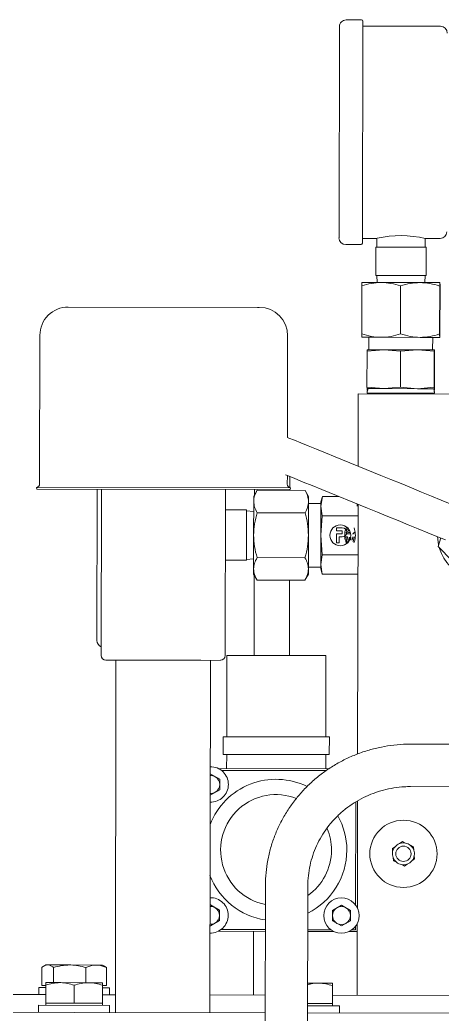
# Model space of a CAD drawing. Extents: x 766778 to 845620, y 133762 to 209800.
# Drawn here: x 788195 to 788314.3, y 190844.3 to 191125.4 of the extents above; entities that cross this region are included whole.
import ezdxf

# ---------------------------------------------------------------- set-up
doc = ezdxf.new("R2010")
doc.units = 0
doc.header["$MEASUREMENT"] = 0
doc.layers.get('0').update_dxf_attribs({"color": 1, "linetype": 'CONTINUOUS'})

# ---------------------------------------------------------------- blocks, each defined once
blk = doc.blocks.new('fifui')
at = {"color": 252, "linetype": 'Continuous', "lineweight": 5}
for p, q in [((405002.57, -7886.33), (405002.57, -7946.02)), ((405008.79, -7884.42), (405004.47, -7884.42)), ((405009.17, -7884.8), (405009.17, -7947.54)), ((405031.14, -7886.17), (405009.17, -7886.17)), ((405004.47, -7947.92), (405008.79, -7947.92)), ((405009.17, -7946.17), (405013.33, -7946.17)), ((405012.98, -7948.67), (405012.98, -7956.64)), ((405027.21, -7948.67), (405012.98, -7948.67)), ((405013.24, -7946.15), (405013.24, -7948.67)), ((405026.95, -7946.17), (405031.14, -7946.17)), ((405026.95, -7948.67), (405026.95, -7946.17)), ((405027.21, -7948.67), (405027.21, -7956.64)), ((405027.21, -7956.64), (405012.98, -7956.64)), ((405013.24, -7956.64), (405013.39, -7958.64)), ((405026.8, -7958.64), (405026.95, -7956.64)), ((405009.04, -7973.16), (405009.04, -7959.62)), ((405009.09, -7958.64), (405009.09, -7958.64)), ((405009.09, -7958.64), (405014.52, -7958.64)), ((405014.52, -7958.64), (405025.52, -7958.64)), ((405019.99, -7973.16), (405019.99, -7959.62)), ((405025.52, -7958.64), (405031.09, -7958.64)), ((405031.04, -7973.16), (405031.04, -7959.62)), ((405031.09, -7958.64), (405031.09, -7958.64)), ((405031.14, -7973.16), (405031.14, -7959.62)), ((404926.09, -7965.74), (404979.61, -7965.74)), ((404979.61, -7965.74), (404980.09, -7965.74)), ((404918.09, -7973.74), (404918.09, -8015.74)), ((404918.09, -7973.74), (404918.09, -8015.74)), ((404988.09, -8002.49), (404988.09, -7973.74)), ((404988.09, -8002.49), (404988.09, -7973.74)), ((405009.09, -7974.14), (405009.09, -7974.14)), ((405009.09, -7974.14), (405014.52, -7974.14)), ((405011.09, -7974.14), (405011.09, -7977.64)), ((405014.52, -7974.14), (405025.52, -7974.14)), ((405025.52, -7974.14), (405031.09, -7974.14)), ((405029.09, -7977.64), (405029.09, -7974.14)), ((405031.09, -7974.14), (405031.09, -7974.14)), ((405010.55, -7978.03), (405015.28, -7977.64)), ((405010.59, -7977.64), (405010.55, -7978.03)), ((405010.55, -7988.24), (405010.55, -7978.03)), ((405010.59, -7977.64), (405010.59, -7977.64)), ((405010.59, -7977.64), (405015.28, -7977.64)), ((405015.28, -7977.64), (405020.01, -7978.03)), ((405015.28, -7977.64), (405024.78, -7977.64)), ((405020.01, -7978.03), (405024.78, -7977.64)), ((405020.01, -7988.24), (405020.01, -7978.03)), ((405024.78, -7977.64), (405029.55, -7978.03)), ((405024.78, -7977.64), (405029.59, -7977.64)), ((405029.55, -7978.03), (405029.59, -7977.64)), ((405029.55, -7988.24), (405029.55, -7978.03)), ((405029.59, -7977.64), (405029.59, -7977.64)), ((405029.59, -7977.64), (405029.64, -7978.03)), ((405029.64, -7988.24), (405029.64, -7978.03)), ((405029.58, -7980.89), (405029.57, -7981.67)), ((405029.57, -7981.67), (405029.57, -7982.63)), ((405029.58, -7982.02), (405029.57, -7982.02)), ((405029.59, -7980.37), (405029.58, -7980.89)), ((405029.58, -7982.86), (405029.58, -7982.02)), ((405029.58, -7982.02), (405029.6, -7982.02)), ((405029.6, -7980.37), (405029.59, -7980.2)), ((405029.59, -7980.2), (405029.59, -7980.37)), ((405029.61, -7980.89), (405029.6, -7980.37)), ((405029.6, -7982.02), (405029.6, -7983.7)), ((405029.6, -7983.7), (405029.6, -7982.02)), ((405029.6, -7982.02), (405029.61, -7982.02)), ((405029.6, -7982.02), (405029.6, -7982.02)), ((405029.61, -7981.67), (405029.61, -7980.89)), ((405029.62, -7982.63), (405029.61, -7981.67)), ((405029.61, -7982.02), (405029.61, -7983.7)), ((405029.57, -7982.63), (405029.57, -7983.65)), ((405029.58, -7982.86), (405029.57, -7982.86)), ((405029.57, -7983.65), (405029.57, -7984.61)), ((405029.57, -7984.61), (405029.58, -7985.39)), ((405029.59, -7982.86), (405029.58, -7982.86)), ((405029.58, -7984.96), (405029.6, -7984.96)), ((405029.59, -7983.7), (405029.59, -7982.86)), ((405029.59, -7984.18), (405029.59, -7983.7)), ((405029.59, -7984.59), (405029.59, -7984.18)), ((405029.6, -7984.86), (405029.59, -7984.59)), ((405029.6, -7983.7), (405029.6, -7983.7)), ((405029.61, -7984.59), (405029.6, -7984.86)), ((405029.6, -7984.86), (405029.6, -7984.96)), ((405029.6, -7984.96), (405029.6, -7984.86)), ((405029.61, -7984.61), (405029.62, -7983.65)), ((405029.61, -7983.7), (405029.61, -7984.18)), ((405029.61, -7984.18), (405029.61, -7984.59)), ((405029.61, -7985.39), (405029.61, -7984.61)), ((405029.62, -7983.65), (405029.62, -7982.63)), ((405029.58, -7985.39), (405029.59, -7985.9)), ((405029.59, -7985.89), (405029.58, -7985.74)), ((405029.59, -7986.08), (405029.59, -7985.89)), ((405029.59, -7986.08), (405029.6, -7985.9)), ((405029.59, -7985.9), (405029.59, -7986.08)), ((405029.6, -7985.9), (405029.61, -7985.39)), ((405008.09, -7990.14), (405008.09, -8010.59)), ((405008.09, -7990.14), (405073.09, -7990.14)), ((405015.28, -7988.64), (405010.55, -7988.24)), ((405010.55, -7988.24), (405010.59, -7988.64)), ((405010.59, -7988.64), (405010.59, -7988.64)), ((405015.28, -7988.64), (405010.59, -7988.64)), ((405010.59, -7989.34), (405010.59, -7989.89)), ((405010.59, -7989.89), (405029.59, -7989.89)), ((405010.6, -7988.65), (405010.6, -7989.07)), ((405010.69, -7989.07), (405010.6, -7989.07)), ((405010.64, -7989.02), (405010.63, -7989.01)), ((405010.63, -7989.02), (405010.73, -7989.02)), ((405010.71, -7988.89), (405010.64, -7989.02)), ((405010.69, -7989.02), (405010.69, -7989.23)), ((405010.69, -7989.89), (405010.69, -7990.14)), ((405010.83, -7988.64), (405010.83, -7989.01)), ((405020.01, -7988.24), (405015.28, -7988.64)), ((405024.78, -7988.64), (405015.28, -7988.64)), ((405024.78, -7988.64), (405020.01, -7988.24)), ((405029.55, -7988.24), (405024.78, -7988.64)), ((405029.59, -7988.64), (405024.78, -7988.64)), ((405029.57, -7989.09), (405029.47, -7989.09)), ((405029.49, -7990.14), (405029.49, -7989.89)), ((405029.59, -7988.64), (405029.55, -7988.24)), ((405029.57, -7989.09), (405029.57, -7988.64)), ((405029.59, -7989.09), (405029.57, -7989.09)), ((405029.64, -7988.24), (405029.59, -7988.64)), ((405029.59, -7988.63), (405029.59, -7989.09)), ((405029.59, -7988.64), (405029.59, -7988.64)), ((405029.59, -7989.89), (405029.59, -7989.57)), ((404988.51, -8002.66), (404988.09, -8002.49)), ((404990.05, -8003.29), (404988.51, -8002.66)), ((404991.89, -8004.03), (404990.05, -8003.29)), ((404994, -8004.88), (404991.89, -8004.03)), ((404996.33, -8005.83), (404994, -8004.88)), ((404998.87, -8006.85), (404996.33, -8005.83)), ((405001.55, -8007.94), (404998.87, -8006.85)), ((405014.52, -8013.19), (405001.55, -8007.94)), ((404987.56, -8013.04), (404988.15, -8013.28)), ((404988.09, -8015.74), (404988.09, -8013.26)), ((404988.09, -8015.74), (404988.09, -8013.26)), ((404988.15, -8013.28), (404990.25, -8014.14)), ((405017.34, -8014.33), (405014.52, -8013.19)), ((404988.79, -8016.69), (404988.79, -8013.54)), ((404990.25, -8014.14), (404992.59, -8015.08)), ((404992.59, -8015.08), (404995.12, -8016.11)), ((404995.12, -8016.11), (404997.81, -8017.19)), ((405020.23, -8015.5), (405017.34, -8014.33)), ((405023.15, -8016.68), (405020.23, -8015.5)), ((404917.23, -8016.73), (404917.3, -8017.22)), ((404917.23, -8016.73), (404917.3, -8017.22)), ((404988.96, -8016.73), (404917.23, -8016.73)), ((404988.89, -8017.22), (404917.3, -8017.22)), ((404934.35, -8017.22), (404934.35, -8059.98)), ((404935.57, -8017.22), (404935.57, -8064.2)), ((404970.62, -8064.2), (404970.62, -8017.22)), ((404979.58, -8017.44), (404978.59, -8019.14)), ((404978.8, -8017.22), (404978.8, -8018.77)), ((404979.58, -8017.44), (404993.11, -8017.44)), ((404988.79, -8017.44), (404988.79, -8017.21)), ((404988.89, -8017.22), (404988.96, -8016.73)), ((404988.89, -8017.22), (404988.96, -8016.73)), ((404994.09, -8019.14), (404993.11, -8017.44)), ((404997.81, -8017.19), (405010.77, -8022.44)), ((405026.05, -8017.85), (405023.15, -8016.68)), ((405028.88, -8019), (405026.05, -8017.85)), ((404978.59, -8020.61), (404978.59, -8019.14)), ((404978.59, -8030.14), (404978.59, -8020.61)), ((404994.09, -8020.61), (404994.09, -8019.14)), ((404994.09, -8030.14), (404994.09, -8020.61)), ((404997.59, -8021.14), (404994.09, -8021.14)), ((404997.99, -8019.17), (404997.59, -8020.64)), ((404997.59, -8021.91), (404997.99, -8019.17)), ((404997.59, -8021.91), (404997.59, -8020.64)), ((404997.99, -8019.17), (405002.69, -8019.17)), ((405007.84, -8021.91), (405007.84, -8021.26)), ((405008.09, -8021.36), (405008.09, -8091.96)), ((405031.59, -8020.1), (405028.88, -8019)), ((405034.15, -8021.14), (405031.59, -8020.1)), ((404970.62, -8022.95), (404976.59, -8022.95)), ((404976.59, -8022.95), (404976.59, -8037.18)), ((404978.59, -8023.43), (404976.59, -8023.28)), ((404993.11, -8023.79), (404979.58, -8023.79)), ((404997.99, -8024.65), (404997.59, -8021.91)), ((404997.59, -8030.14), (404997.59, -8021.91)), ((405010.77, -8022.44), (405013.59, -8023.58)), ((405013.59, -8023.58), (405016.49, -8024.75)), ((404997.59, -8030.14), (404997.99, -8024.65)), ((405008.09, -8024.65), (404997.99, -8024.65)), ((405016.49, -8024.75), (405019.41, -8025.93)), ((405019.41, -8025.93), (405022.3, -8027.11)), ((405022.3, -8027.11), (405025.13, -8028.25)), ((404978.59, -8039.66), (404978.59, -8030.14)), ((404994.09, -8039.66), (404994.09, -8030.14)), ((404997.99, -8035.62), (404997.59, -8030.14)), ((404997.59, -8038.36), (404997.59, -8030.14)), ((405001.97, -8028.04), (405003.65, -8028.04)), ((405001.97, -8028.88), (405001.97, -8028.04)), ((405003.65, -8028.88), (405001.97, -8028.88)), ((405001.97, -8032.24), (405001.97, -8029.72)), ((405001.97, -8029.72), (405003.65, -8029.72)), ((405003.65, -8029.72), (405003.65, -8028.88)), ((405004.72, -8028.04), (405005.15, -8028.04)), ((405004.81, -8028.81), (405004.84, -8028.65)), ((405006, -8029.72), (405005.13, -8029.72)), ((405005.25, -8028.34), (405005.42, -8028.34)), ((405005.45, -8028.76), (405005.69, -8028.76)), ((405005.91, -8029.3), (405005.45, -8029.3)), ((405025.13, -8028.25), (405027.85, -8029.35)), ((405027.85, -8029.35), (405030.41, -8030.39)), ((405002.81, -8032.24), (405001.97, -8032.24)), ((405003.65, -8030.56), (405002.81, -8030.56)), ((405002.81, -8030.56), (405002.81, -8032.24)), ((405004.66, -8030.56), (405005.08, -8030.56)), ((405004.66, -8030.56), (405004.94, -8031.94)), ((405005.15, -8032.24), (405004.72, -8032.24)), ((405005.42, -8031.94), (405004.94, -8031.94)), ((405005.25, -8031.52), (405005.08, -8030.56)), ((405005.25, -8031.52), (405005.63, -8031.52)), ((405005.63, -8031.52), (405005.63, -8030.77)), ((405005.63, -8030.77), (405005.97, -8030.77)), ((405006.05, -8030.77), (405006.05, -8031.52)), ((405006.61, -8030.56), (405006.44, -8031.52)), ((405007.03, -8030.56), (405006.75, -8031.94)), ((405030.41, -8030.39), (405032.78, -8031.35)), ((405030.6, -8030.46), (405030.64, -8031.2)), ((405030.64, -8031.2), (405030.88, -8032.81)), ((405031.46, -8030.81), (405030.77, -8033.22)), ((404997.59, -8038.36), (404997.99, -8035.62)), ((405008.09, -8035.62), (404997.99, -8035.62)), ((405030.77, -8033.22), (405034.71, -8037.29)), ((404970.62, -8037.18), (404976.59, -8037.18)), ((404976.59, -8037), (404978.59, -8036.85)), ((404993.11, -8036.49), (404979.58, -8036.49)), ((404997.99, -8041.11), (404997.59, -8038.36)), ((404997.59, -8039.64), (404997.59, -8038.36)), ((404978.59, -8041.14), (404978.59, -8039.66)), ((404978.59, -8041.14), (404979.58, -8042.84)), ((404993.11, -8042.84), (404994.09, -8041.14)), ((404994.09, -8039.14), (404997.59, -8039.14)), ((404994.09, -8041.14), (404994.09, -8039.66)), ((404997.59, -8039.64), (404997.99, -8041.11)), ((405008.09, -8041.11), (404997.99, -8041.11)), ((404978.8, -8041.5), (404978.8, -8064.14)), ((404993.11, -8042.84), (404979.58, -8042.84)), ((404988.79, -8064.14), (404988.79, -8042.84)), ((404963.78, -8065.54), (404936.9, -8065.54)), ((404939.76, -8065.54), (404939.76, -8165.14)), ((404969.29, -8065.54), (404963.78, -8065.54)), ((404966.43, -8165.14), (404966.43, -8065.54)), ((404971.09, -8064.14), (404999.09, -8064.14)), ((404971.09, -8064.14), (404971.09, -8087.14)), ((404999.09, -8064.14), (404999.09, -8087.14)), ((404970.09, -8087.14), (404970.09, -8092.14)), ((404970.09, -8087.14), (405000.09, -8087.14)), ((405000.09, -8087.14), (405000.09, -8092.14)), ((405038.09, -8089.14), (405023.09, -8089.14)), ((404970.09, -8092.14), (405000.09, -8092.14)), ((404971.09, -8092.14), (404971.09, -8096.14)), ((404999.09, -8092.14), (404999.09, -8096.14)), ((404968.77, -8096.14), (405000, -8096.14)), ((404969.59, -8096.64), (404999.29, -8096.64)), ((404966.59, -8097.7), (404966.43, -8097.8)), ((404966.59, -8097.7), (404969.14, -8099.17)), ((404969.14, -8102.11), (404969.14, -8099.17)), ((404969.14, -8102.11), (404966.59, -8103.57)), ((405023.09, -8101.13), (405038.09, -8101.13)), ((404966.59, -8103.57), (404966.43, -8103.48)), ((405007.59, -8105.5), (405007.59, -8134.64)), ((405008.09, -8105.22), (405008.09, -8135.46)), ((405020, -8117.24), (405020.78, -8116.69)), ((405020.78, -8116.69), (405021.64, -8117.09)), ((405017.95, -8118.68), (405018.73, -8118.14)), ((405018.04, -8119.63), (405017.95, -8118.68)), ((405023.06, -8117.74), (405023.93, -8118.14)), ((405023.93, -8118.14), (405024.01, -8119.09)), ((405018.26, -8122.13), (405018.18, -8121.19)), ((405019.13, -8122.53), (405018.26, -8122.13)), ((405024.24, -8121.59), (405023.46, -8122.14)), ((405024.15, -8120.64), (405024.24, -8121.59)), ((405021.41, -8123.59), (405020.54, -8123.19)), ((405022.18, -8123.04), (405021.41, -8123.59)), ((404982.1, -8129.21), (404982.1, -8314.61)), ((404994.09, -8314.61), (404994.09, -8129.21)), ((404966.59, -8134.7), (404966.43, -8134.8)), ((404966.59, -8134.7), (404969.14, -8136.17)), ((404969.14, -8139.11), (404969.14, -8136.17)), ((405003.59, -8134.7), (405001.05, -8136.17)), ((405001.05, -8136.17), (405001.05, -8139.11)), ((405003.59, -8134.7), (405006.14, -8136.17)), ((405006.14, -8139.11), (405006.14, -8136.17)), ((404969.14, -8139.11), (404966.59, -8140.57)), ((405003.59, -8140.57), (405001.05, -8139.11)), ((405006.14, -8139.11), (405003.59, -8140.57)), ((405008.09, -8139.82), (405008.09, -8160.14)), ((404966.59, -8140.57), (404966.43, -8140.48)), ((404982.1, -8142.14), (404968.77, -8142.14)), ((404982.1, -8141.64), (404969.59, -8141.64)), ((404978.8, -8142.14), (404978.8, -8160.14)), ((405000.59, -8141.64), (404994.09, -8141.64)), ((405001.41, -8142.14), (404994.09, -8142.14)), ((405008.09, -8142.14), (405005.77, -8142.14)), ((405007.59, -8141.64), (405006.59, -8141.64)), ((405007.59, -8140.64), (405007.59, -8141.64)), ((404918.97, -8157.54), (404918.97, -8152.45)), ((404920.09, -8151.74), (404919.5, -8152.08)), ((404920.09, -8151.74), (404920.63, -8151.74)), ((404926.86, -8151.74), (404920.63, -8151.74)), ((404922.3, -8156.74), (404922.3, -8152.45)), ((404934.32, -8151.74), (404926.86, -8151.74)), ((404931.42, -8156.74), (404931.42, -8152.45)), ((404936.09, -8151.74), (404934.32, -8151.74)), ((404936.68, -8152.08), (404936.09, -8151.74)), ((404937.22, -8152.45), (404936.67, -8152.1)), ((404937.22, -8157.54), (404937.22, -8152.45)), ((404918.09, -8158.14), (404918.09, -8160.14)), ((404918.09, -8158.14), (404920.09, -8158.14)), ((404920.09, -8157.54), (404918.97, -8157.54)), ((404924.09, -8156.74), (404920.09, -8156.74)), ((404920.09, -8162.54), (404920.09, -8157.45)), ((404932.09, -8156.74), (404924.09, -8156.74)), ((404928.09, -8162.54), (404928.09, -8157.45)), ((404936.09, -8156.74), (404932.09, -8156.74)), ((404936.09, -8162.54), (404936.09, -8157.45)), ((404937.22, -8157.54), (404936.09, -8157.54)), ((404936.09, -8158.14), (404938.09, -8158.14)), ((404938.09, -8160.14), (404938.09, -8158.14)), ((404997.09, -8156.74), (404994.09, -8156.74)), ((405001.09, -8156.74), (404997.09, -8156.74)), ((405001.09, -8162.54), (405001.09, -8157.45)), ((404804.09, -8160.14), (404920.09, -8160.14)), ((404936.09, -8160.14), (404939.76, -8160.14)), ((404966.43, -8160.14), (404982.1, -8160.14)), ((405001.09, -8160.14), (405050.09, -8160.14)), ((404908.09, -8165.14), (404928.09, -8165.14)), ((404918.09, -8163.14), (404918.09, -8165.14)), ((404918.09, -8163.14), (404938.09, -8163.14)), ((404920.09, -8162.54), (404920.09, -8163.14)), ((404924.09, -8162.54), (404920.09, -8162.54)), ((404928.09, -8162.54), (404924.09, -8162.54)), ((404932.09, -8162.54), (404928.09, -8162.54)), ((404928.09, -8165.14), (404982.1, -8165.14)), ((404936.09, -8162.54), (404932.09, -8162.54)), ((404936.09, -8163.14), (404936.09, -8162.54)), ((404938.09, -8165.14), (404938.09, -8163.14)), ((404997.09, -8162.54), (404994.09, -8162.54)), ((404994.09, -8163.14), (405003.09, -8163.14)), ((404994.09, -8165.14), (405188.09, -8165.14)), ((405001.09, -8162.54), (404997.09, -8162.54)), ((405001.09, -8163.14), (405001.09, -8162.54)), ((405003.09, -8165.14), (405003.09, -8163.14))]:
    blk.add_line(p, q, dxfattribs=at)
for centre, radius in [((405003.09, -8030.14), 2.94), ((405021.09, -8120.14), 9.5), ((405021.09, -8120.14), 2.17), ((405003.59, -8137.64), 5)]:
    blk.add_circle(centre, radius, dxfattribs=at)
for centre, radius, start, end in [((405004.47, -7886.33), 1.91, 90, 180), ((405008.79, -7884.8), 0.381, 0, 90), ((405031.14, -7888.08), 1.91, 0, 90), ((405020.1, -7975.75), 30.36, 76.9449, 102.8822), ((405031.14, -7944.27), 1.9, 270, 0), ((405004.47, -7946.02), 1.91, 180, 270), ((405008.79, -7947.54), 0.381, 270, 0), ((404926.09, -7973.74), 8, 90, 180), ((404980.09, -7973.74), 8, 0, 90), ((404917.09, -8015.74), 1, 277.8675, 0), ((404989.09, -8015.74), 1, 180, 262.1325), ((405003.65, -8029.3), 1.26, 270, 90), ((405043.09, -8030.14), 12.5, 196.9073, 251.8249), ((404936.26, -8059.98), 1.91, 180, 248.7385), ((404936.9, -8064.2), 1.33, 180, 270), ((404969.29, -8064.2), 1.33, 270, 0), ((404966.59, -8100.64), 5, 0, 91.8911), ((404966.59, -8100.64), 2.54, 60, 93.7217), ((404985.09, -8119.14), 20, 64.1137, 158.9472), ((404966.59, -8100.64), 2.54, 0, 60), ((404966.59, -8100.64), 5, 268.1089, 0), ((404966.59, -8100.64), 2.54, 266.2783, 300), ((404966.59, -8100.64), 2.54, 300, 0), ((404985.09, -8119.14), 15.67, 68.5717, 258.9834), ((404985.09, -8119.14), 20, 0, 29.1311), ((404985.09, -8119.14), 15.67, 0, 22.9284), ((405021.09, -8120.14), 3.1, 110.5925, 139.7776), ((405021.09, -8120.14), 3.1, 79.7776, 110.5925), ((405021.09, -8120.14), 3.1, 50.5925, 79.7776), ((404985.09, -8119.14), 20, 296.7257, 0), ((404985.09, -8119.14), 15.67, 305.0292, 0), ((405021.09, -8120.14), 3.1, 170.5925, 199.7776), ((405021.09, -8120.14), 3.1, 139.7776, 170.5925), ((405021.09, -8120.14), 3.1, 19.7776, 50.5925), ((405021.09, -8120.14), 3.1, 350.5925, 19.7776), ((405021.09, -8120.14), 3.1, 199.7776, 230.5925), ((405021.09, -8120.14), 3.1, 230.5925, 259.7776), ((405021.09, -8120.14), 3.1, 290.5925, 319.7776), ((405021.09, -8120.14), 3.1, 319.7776, 350.5925), ((405021.09, -8120.14), 3.1, 259.7776, 290.5925), ((404985.09, -8119.14), 20, 201.0528, 261.3893), ((404966.59, -8137.64), 5, 0, 91.8911), ((404966.59, -8137.64), 2.54, 60, 93.7217), ((404966.59, -8137.64), 2.54, 0, 60), ((405003.59, -8137.64), 2.54, 120, 180), ((405003.59, -8137.64), 2.54, 60, 120), ((405003.59, -8137.64), 2.54, 0, 60), ((404966.59, -8137.64), 5, 268.1089, 0), ((404966.59, -8137.64), 2.54, 266.2783, 300), ((404966.59, -8137.64), 2.54, 300, 0), ((405003.59, -8137.64), 2.54, 180, 240), ((405003.59, -8137.64), 2.54, 240, 300), ((405003.59, -8137.64), 2.54, 300, 0)]:
    blk.add_arc(centre, radius, start, end, dxfattribs=at)
for points, knots in [([(405009.04, -7959.62), (405009.93, -7959.35), (405011.73, -7958.79), (405013.58, -7958.69), (405014.52, -7958.64)], [0, 0, 0, 0, 0.495457, 1, 1, 1, 1]), ([(405009.09, -7958.64), (405009.09, -7958.69), (405009.07, -7958.79), (405009.05, -7959.34), (405009.04, -7959.62)], [0, 0, 0, 0, 0.494511, 1, 1, 1, 1]), ([(405014.52, -7958.64), (405015.44, -7958.69), (405017.29, -7958.79), (405019.09, -7959.34), (405019.99, -7959.62)], [0, 0, 0, 0, 0.494511, 1, 1, 1, 1]), ([(405019.99, -7959.62), (405020.89, -7959.35), (405022.7, -7958.79), (405024.57, -7958.69), (405025.52, -7958.64)], [0, 0, 0, 0, 0.495458, 1, 1, 1, 1]), ([(405025.52, -7958.64), (405026.45, -7958.69), (405028.32, -7958.79), (405030.13, -7959.34), (405031.04, -7959.62)], [0, 0, 0, 0, 0.494513, 1, 1, 1, 1]), ([(405031.04, -7959.62), (405031.05, -7959.35), (405031.07, -7958.79), (405031.09, -7958.69), (405031.09, -7958.64)], [0, 0, 0, 0, 0.4954581, 1, 1, 1, 1]), ([(405031.09, -7958.64), (405031.1, -7958.69), (405031.12, -7958.79), (405031.14, -7959.34), (405031.14, -7959.62)], [0, 0, 0, 0, 0.4945112, 1, 1, 1, 1]), ([(405014.52, -7974.14), (405013.6, -7974.09), (405011.75, -7973.99), (405009.95, -7973.43), (405009.04, -7973.16)], [0, 0, 0, 0, 0.494512, 1, 1, 1, 1]), ([(405009.04, -7973.16), (405009.05, -7973.43), (405009.07, -7973.98), (405009.09, -7974.09), (405009.09, -7974.14)], [0, 0, 0, 0, 0.495459, 1, 1, 1, 1]), ([(405019.99, -7973.16), (405019.11, -7973.43), (405017.31, -7973.98), (405015.46, -7974.09), (405014.52, -7974.14)], [0, 0, 0, 0, 0.495456, 1, 1, 1, 1]), ([(405025.52, -7974.14), (405024.59, -7974.09), (405022.72, -7973.99), (405020.91, -7973.43), (405019.99, -7973.16)], [0, 0, 0, 0, 0.49451, 1, 1, 1, 1]), ([(405031.04, -7973.16), (405030.15, -7973.43), (405028.34, -7973.98), (405026.46, -7974.09), (405025.52, -7974.14)], [0, 0, 0, 0, 0.4954573, 1, 1, 1, 1]), ([(405031.09, -7974.14), (405031.09, -7974.09), (405031.07, -7973.99), (405031.05, -7973.43), (405031.04, -7973.16)], [0, 0, 0, 0, 0.49451, 1, 1, 1, 1]), ([(405031.14, -7973.16), (405031.14, -7973.43), (405031.12, -7973.98), (405031.1, -7974.09), (405031.09, -7974.14)], [0, 0, 0, 0, 0.495459, 1, 1, 1, 1]), ([(405010.83, -7989.01), (405010.71, -7989.2), (405010.57, -7989.43), (405010.61, -7989.36), (405010.62, -7989.34)], [0, 0, 0, 0, 0.811355, 1, 1, 1, 1]), ([(405010.63, -7989.01), (405010.62, -7989), (405010.61, -7988.97), (405010.61, -7988.88), (405010.6, -7988.77), (405010.6, -7988.69), (405010.6, -7988.65)], [0, 0, 0, 0, 0.26686, 0.53298, 0.798391, 1, 1, 1, 1]), ([(405010.76, -7988.64), (405010.76, -7988.67), (405010.75, -7988.75), (405010.73, -7988.84), (405010.72, -7988.87), (405010.71, -7988.89)], [0, 0, 0, 0, 0.310356, 0.667746, 1, 1, 1, 1]), ([(405029.59, -7989.57), (405029.59, -7989.55), (405029.58, -7989.51), (405029.54, -7989.22), (405029.49, -7988.91), (405029.48, -7988.67), (405029.48, -7988.61)], [0, 0, 0, 0, 0.297481, 0.594862, 0.895063, 1, 1, 1, 1]), ([(404978.59, -8020.61), (404978.64, -8020.08), (404978.74, -8019), (404979.3, -8017.96), (404979.58, -8017.44)], [0, 0, 0, 0, 0.49451, 1, 1, 1, 1]), ([(404993.11, -8017.44), (404993.39, -8017.95), (404993.94, -8018.99), (404994.04, -8020.07), (404994.09, -8020.61)], [0, 0, 0, 0, 0.495458, 1, 1, 1, 1]), ([(404979.58, -8023.79), (404979.3, -8023.27), (404978.75, -8022.23), (404978.65, -8021.15), (404978.59, -8020.61)], [0, 0, 0, 0, 0.495458, 1, 1, 1, 1]), ([(404994.09, -8020.61), (404994.04, -8021.14), (404993.94, -8022.22), (404993.39, -8023.26), (404993.11, -8023.79)], [0, 0, 0, 0, 0.494512, 1, 1, 1, 1]), ([(404978.59, -8030.14), (404978.64, -8029.07), (404978.74, -8026.92), (404979.3, -8024.84), (404979.58, -8023.79)], [0, 0, 0, 0, 0.4945102, 1, 1, 1, 1]), ([(404993.11, -8023.79), (404993.39, -8024.82), (404993.94, -8026.9), (404994.04, -8029.05), (404994.09, -8030.14)], [0, 0, 0, 0, 0.495459, 1, 1, 1, 1]), ([(404979.58, -8036.49), (404979.3, -8035.46), (404978.75, -8033.38), (404978.65, -8031.22), (404978.59, -8030.14)], [0, 0, 0, 0, 0.495457, 1, 1, 1, 1]), ([(404994.09, -8030.14), (404994.04, -8031.2), (404993.94, -8033.35), (404993.39, -8035.44), (404993.11, -8036.49)], [0, 0, 0, 0, 0.494509, 1, 1, 1, 1]), ([(405004.72, -8032.24), (405004.57, -8031.68), (405004.25, -8030.56), (405004.38, -8029.09), (405004.64, -8028.29), (405004.72, -8028.04)], [0, 0, 0, 0, 0.405779, 0.812192, 1, 1, 1, 1]), ([(405004.72, -8029.23), (405004.71, -8029.28), (405004.71, -8029.37), (405004.76, -8029.51), (405004.85, -8029.62), (405004.97, -8029.7), (405005.07, -8029.72), (405005.13, -8029.72), (405005.13, -8029.72)], [0, 0, 0, 0, 0.195729, 0.391481, 0.586685, 0.781335, 0.975809, 1, 1, 1, 1]), ([(405004.84, -8028.65), (405004.86, -8028.6), (405004.89, -8028.51), (405005, -8028.41), (405005.12, -8028.35), (405005.21, -8028.34), (405005.25, -8028.34)], [0, 0, 0, 0, 0.261638, 0.523283, 0.782885, 1, 1, 1, 1]), ([(405005.45, -8029.3), (405005.42, -8029.29), (405005.36, -8029.29), (405005.28, -8029.24), (405005.22, -8029.17), (405005.19, -8029.09), (405005.18, -8029), (405005.21, -8028.91), (405005.26, -8028.83), (405005.34, -8028.78), (405005.41, -8028.76), (405005.45, -8028.76), (405005.45, -8028.76)], [0, 0, 0, 0, 0.106647, 0.213304, 0.3201, 0.427314, 0.535099, 0.643437, 0.751972, 0.86007, 0.967209, 1, 1, 1, 1]), ([(405006.97, -8029.23), (405006.97, -8029.28), (405006.98, -8029.37), (405006.93, -8029.51), (405006.84, -8029.62), (405006.72, -8029.7), (405006.62, -8029.72), (405006.56, -8029.72), (405006.56, -8029.72)], [0, 0, 0, 0, 0.195727, 0.391478, 0.586654, 0.781337, 0.975809, 1, 1, 1, 1]), ([(405006.96, -8028.04), (405007.12, -8028.6), (405007.43, -8029.71), (405007.31, -8031.19), (405007.05, -8031.99), (405006.96, -8032.24)], [0, 0, 0, 0, 0.405779, 0.812193, 1, 1, 1, 1]), ([(404978.59, -8039.66), (404978.64, -8039.13), (404978.74, -8038.06), (404979.3, -8037.01), (404979.58, -8036.49)], [0, 0, 0, 0, 0.49451, 1, 1, 1, 1]), ([(404993.11, -8036.49), (404993.39, -8037), (404993.94, -8038.05), (404994.04, -8039.12), (404994.09, -8039.66)], [0, 0, 0, 0, 0.495458, 1, 1, 1, 1]), ([(404979.58, -8042.84), (404979.3, -8042.32), (404978.75, -8041.28), (404978.65, -8040.21), (404978.59, -8039.66)], [0, 0, 0, 0, 0.49546, 1, 1, 1, 1]), ([(404994.09, -8039.66), (404994.04, -8040.2), (404993.94, -8041.27), (404993.39, -8042.31), (404993.11, -8042.84)], [0, 0, 0, 0, 0.49451, 1, 1, 1, 1]), ([(405023.09, -8089.14), (405022.41, -8089.15), (405020.53, -8089.18), (405017.46, -8089.47), (405013.91, -8090.11), (405010.43, -8091.05), (405007.05, -8092.28), (405003.79, -8093.8), (405000.69, -8095.6), (404997.75, -8097.65), (404995.01, -8099.95), (404992.49, -8102.47), (404990.21, -8105.2), (404988.18, -8108.12), (404986.42, -8111.19), (404984.94, -8114.41), (404983.76, -8117.74), (404982.88, -8121.16), (404982.32, -8124.64), (404982.12, -8127.33), (404982.1, -8128.85), (404982.1, -8129.21)], [0, 0, 0, 0, 0.031727, 0.087798, 0.143882, 0.199964, 0.256038, 0.312103, 0.368154, 0.424188, 0.480202, 0.536194, 0.592161, 0.648103, 0.704018, 0.759909, 0.815775, 0.871621, 0.927448, 0.983261, 1, 1, 1, 1]), ([(404994.09, -8129.21), (404994.1, -8128.74), (404994.12, -8127.3), (404994.38, -8124.89), (404995, -8122.02), (404995.93, -8119.22), (404997.15, -8116.54), (404998.66, -8113.99), (405000.43, -8111.61), (405002.45, -8109.42), (405004.69, -8107.44), (405007.13, -8105.71), (405009.74, -8104.23), (405012.5, -8103.02), (405015.37, -8102.09), (405018.33, -8101.47), (405020.91, -8101.17), (405022.51, -8101.14), (405023.09, -8101.13)], [0, 0, 0, 0, 0.031733, 0.098415, 0.165116, 0.231793, 0.29843, 0.365017, 0.431541, 0.497998, 0.564386, 0.630706, 0.696961, 0.763158, 0.829305, 0.895411, 0.961485, 1, 1, 1, 1]), ([(404918.97, -8152.45), (404919.24, -8152.25), (404919.78, -8151.85), (404920.35, -8151.78), (404920.63, -8151.74)], [0, 0, 0, 0, 0.495458, 1, 1, 1, 1]), ([(404920.63, -8151.74), (404920.67, -8151.74), (404920.97, -8151.74), (404921.53, -8151.9), (404922.04, -8152.27), (404922.3, -8152.45)], [0, 0, 0, 0, 0.070085, 0.530783, 1, 1, 1, 1]), ([(404922.3, -8152.45), (404923.04, -8152.25), (404924.53, -8151.85), (404926.08, -8151.78), (404926.86, -8151.74)], [0, 0, 0, 0, 0.495463, 1, 1, 1, 1]), ([(404926.86, -8151.74), (404926.97, -8151.74), (404927.79, -8151.74), (404929.33, -8151.9), (404930.72, -8152.27), (404931.42, -8152.45)], [0, 0, 0, 0, 0.070089, 0.530782, 1, 1, 1, 1]), ([(404931.42, -8152.45), (404932.18, -8152.15), (404933.13, -8151.78), (404934.11, -8151.74), (404934.32, -8151.74)], [0, 0, 0, 0, 0.785623, 1, 1, 1, 1]), ([(404934.32, -8151.74), (404935.12, -8151.83), (404936.1, -8151.95), (404937.04, -8152.37), (404937.22, -8152.45)], [0, 0, 0, 0, 0.811303, 1, 1, 1, 1]), ([(404920.09, -8157.45), (404920.74, -8157.25), (404922.06, -8156.85), (404923.41, -8156.78), (404924.09, -8156.74)], [0, 0, 0, 0, 0.49546, 1, 1, 1, 1]), ([(404920.09, -8156.74), (404920.09, -8156.83), (404920.09, -8156.95), (404920.09, -8157.37), (404920.09, -8157.45)], [0, 0, 0, 0, 0.811305, 1, 1, 1, 1]), ([(404924.09, -8156.74), (404924.19, -8156.74), (404924.91, -8156.74), (404926.26, -8156.9), (404927.48, -8157.27), (404928.09, -8157.45)], [0, 0, 0, 0, 0.070087, 0.530787, 1, 1, 1, 1]), ([(404928.09, -8157.45), (404928.74, -8157.25), (404930.06, -8156.85), (404931.41, -8156.78), (404932.09, -8156.74)], [0, 0, 0, 0, 0.495457, 1, 1, 1, 1]), ([(404932.09, -8156.74), (404932.19, -8156.74), (404932.91, -8156.74), (404934.26, -8156.9), (404935.48, -8157.27), (404936.09, -8157.45)], [0, 0, 0, 0, 0.0700856, 0.5307811, 1, 1, 1, 1]), ([(404936.09, -8157.45), (404936.09, -8157.37), (404936.09, -8156.95), (404936.09, -8156.83), (404936.09, -8156.74)], [0, 0, 0, 0, 0.188695, 1, 1, 1, 1]), ([(404994.09, -8157.19), (404994.41, -8157.1), (404995.39, -8156.81), (404996.41, -8156.77), (404997.09, -8156.74)], [0, 0, 0, 0, 0.326011, 1, 1, 1, 1]), ([(404997.09, -8156.74), (404997.19, -8156.74), (404997.91, -8156.74), (404999.26, -8156.9), (405000.48, -8157.27), (405001.09, -8157.45)], [0, 0, 0, 0, 0.0700856, 0.5307811, 1, 1, 1, 1]), ([(405001.09, -8157.45), (405001.09, -8157.37), (405001.09, -8156.95), (405001.09, -8156.83), (405001.09, -8156.74)], [0, 0, 0, 0, 0.188695, 1, 1, 1, 1])]:
    blk.add_open_spline(points, degree=3, knots=knots, dxfattribs=at)
blk = doc.blocks.new('A$C7EB86452')
at = {"rotation": 352.0000000000881}
blk.add_blockref('fifui', (-398601.24, 63941.46), dxfattribs=at)
blk = doc.blocks.new('ENGINE')
at = {"color": 4, "linetype": 'Continuous', "ltscale": 12, "rotation": 7.698618751251217}
blk.add_blockref('A$C7EB86452', (945855.32, 205857.51), dxfattribs=at)

msp = doc.modelspace()

# ---------------------------------------------------------------- block references
at = {"color": 7, "linetype": 'Continuous', "rotation": 0.1984573570547499}
msp.add_blockref('ENGINE', (-158232.80366, -17964.77499), dxfattribs=at)

doc.saveas('drawing.dxf')
